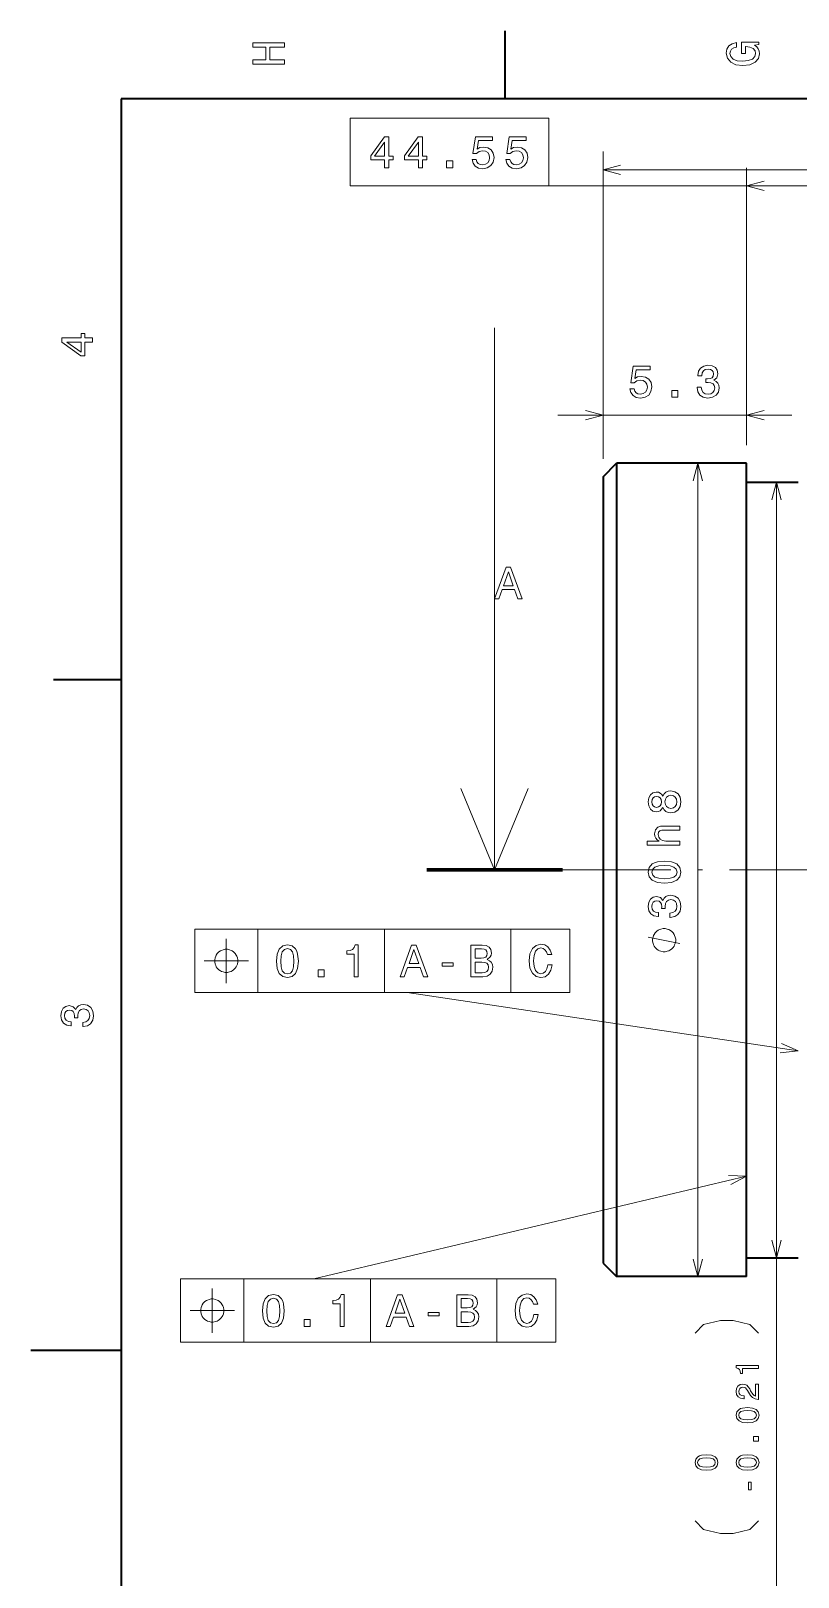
# Model space of a CAD drawing. Extents: x 0 to 420, y 0 to 297.
# Drawn here: x 0 to 84.9, y 123.4 to 294.5 of the extents above; entities that cross this region are included whole.
import ezdxf

# ---------------------------------------------------------------- set-up
doc = ezdxf.new("R2010")
doc.units = 0
doc.linetypes.add('DASHDOT', pattern=[18.5, 12, -3, 0.5, -3])

msp = doc.modelspace()

# ---------------------------------------------------------------- linework, layer by layer
at = {"color": 7, "lineweight": 35, "ltscale": 0.1875}
for p, q in [((52.5, 287), (52.5, 294.5)), ((10, 222.699997), (2.5, 222.699997))]:
    msp.add_line(p, q, dxfattribs=at)
at = {"color": 7, "lineweight": 35}
for p, q in [((410, 287), (10, 287)), ((10, 287), (10, 10)), ((64.843727, 246.658066), (64.843727, 162.166855)), ((79.243729, 162.166855), (79.243729, 246.658066)), ((63.343731, 245.158066), (63.343731, 163.483231))]:
    msp.add_line(p, q, dxfattribs=at)
at = {"color": 7, "lineweight": 13}
for p, q in [((63.343731, 247.158066), (63.343731, 281.143677)), ((63.343731, 279.143677), (212.893723, 279.143677)), ((79.243729, 248.658066), (79.243729, 279.356628)), ((57.345093, 277.356628), (212.893723, 277.356628)), ((51.343731, 201.658066), (51.343731, 261.658051)), ((58.343727, 251.976089), (84.243729, 251.976089)), ((73.858643, 156.658066), (73.858643, 246.658066)), ((82.547508, 96.637154), (82.547508, 244.55806)), ((18.132675, 195.096634), (59.684834, 195.096634)), ((18.132675, 188.096634), (59.684834, 188.096634)), ((84.943726, 181.650146), (41.642349, 188.096634)), ((79.243729, 167.791016), (31.311638, 156.402115)), ((16.581299, 156.402115), (58.133457, 156.402115)), ((16.581299, 149.402115), (58.133457, 149.402115))]:
    msp.add_line(p, q, dxfattribs=at)
at = {"color": 7, "lineweight": 13, "ltscale": 0.170451}
msp.add_line((63.343731, 247.158066), (63.343731, 253.976105), dxfattribs=at)
at = {"color": 7, "lineweight": 13, "ltscale": 0.132951}
msp.add_line((79.243729, 248.658066), (79.243729, 253.976105), dxfattribs=at)
at = {"color": 7, "lineweight": 35, "ltscale": 0.053033}
for p, q in [((63.343731, 245.158066), (64.843727, 246.658066)), ((63.343731, 158.158066), (64.843727, 156.658066))]:
    msp.add_line(p, q, dxfattribs=at)
at = {"color": 7, "lineweight": 35, "ltscale": 0.36}
for p, q in [((79.243729, 246.658066), (64.843727, 246.658066)), ((79.243729, 156.658066), (64.843727, 156.658066))]:
    msp.add_line(p, q, dxfattribs=at)
at = {"color": 7, "lineweight": 35, "ltscale": 0.1425}
for p, q in [((79.243729, 244.55806), (84.943733, 244.55806)), ((79.243729, 158.758072), (84.943733, 158.758072))]:
    msp.add_line(p, q, dxfattribs=at)
at = {"color": 7, "lineweight": 100, "ltscale": 0.375}
msp.add_line((43.843731, 201.658066), (58.843731, 201.658066), dxfattribs=at)
at = {"color": 7, "linetype": 'DASHDOT', "lineweight": 13}
msp.add_line((58.843731, 201.658066), (253.843719, 201.658066), dxfattribs=at)
at = {"color": 7, "lineweight": 13, "ltscale": 0.175}
for p, q in [((18.132675, 195.096634), (18.132675, 188.096634)), ((25.132675, 195.096634), (25.132675, 188.096634)), ((39.140743, 195.096634), (39.140743, 188.096634)), ((53.148811, 195.096634), (53.148811, 188.096634)), ((59.684834, 195.096634), (59.684834, 188.096634)), ((16.581299, 156.402115), (16.581299, 149.402115)), ((23.581299, 156.402115), (23.581299, 149.402115)), ((37.589367, 156.402115), (37.589367, 149.402115)), ((51.597435, 156.402115), (51.597435, 149.402115)), ((58.133457, 156.402115), (58.133457, 149.402115))]:
    msp.add_line(p, q, dxfattribs=at)
at = {"color": 7, "lineweight": 35, "ltscale": 0.133129}
msp.add_line((63.343731, 163.483231), (63.343731, 158.158066), dxfattribs=at)
at = {"color": 7, "lineweight": 35, "ltscale": 0.13772}
for p, q in [((64.843727, 162.166855), (64.843727, 156.658066)), ((79.243729, 156.658066), (79.243729, 162.166855))]:
    msp.add_line(p, q, dxfattribs=at)
at = {"color": 7, "lineweight": 35, "ltscale": 0.25}
msp.add_line((10, 148.5), (0, 148.5), dxfattribs=at)
at = {"color": 7, "lineweight": 13}
for points in [[(28.083214, 290.829987), (28.083214, 291.299011), (26.439121, 291.299011), (26.439121, 292.701019), (28.083214, 292.701019), (28.083214, 293.164978), (24.583214, 293.164978), (24.583214, 292.701019), (26.010447, 292.701019), (26.010447, 291.299011), (24.583214, 291.299011), (24.583214, 290.829987)], [(80.114197, 292.922913), (80.583214, 293.008667), (80.583214, 293.260803), (78.692001, 293.260803), (78.692001, 291.984863), (79.120674, 291.984863), (79.120674, 292.771606), (79.15094, 292.771606), (79.614914, 292.71109), (79.957855, 292.549713), (80.174713, 292.302612), (80.245316, 291.994965), (80.154541, 291.652039), (79.882202, 291.384735), (79.433357, 291.213257), (78.818085, 291.15274), (78.207855, 291.208221), (77.759003, 291.3797), (77.486671, 291.652039), (77.390854, 292.020172), (77.441284, 292.272339), (77.582497, 292.479126), (77.819527, 292.630402), (78.137245, 292.716156), (78.137245, 293.215424), (77.653099, 293.08429), (77.289986, 292.837189), (77.068085, 292.489197), (76.987396, 292.050446), (77.113472, 291.475525), (77.481628, 291.041779), (78.0616, 290.764404), (78.833214, 290.668579), (79.609871, 290.764404), (80.189842, 291.041779), (80.557999, 291.450287), (80.679039, 291.964691), (80.638687, 292.252167), (80.537827, 292.509369), (80.361313, 292.731262)], [(35.364975, 284.856628), (35.364975, 277.356628), (57.345093, 277.356628), (57.345093, 284.856628)], [(39.160374, 279.356628), (39.614258, 279.356628), (39.614258, 280.22406), (40.113541, 280.22406), (40.113541, 280.627502), (39.614258, 280.627502), (39.614258, 282.780975), (39.155327, 282.780975), (37.622185, 280.667847), (37.622185, 280.22406), (39.160374, 280.22406)], [(42.8964, 279.356628), (43.350285, 279.356628), (43.350285, 280.22406), (43.849567, 280.22406), (43.849567, 280.627502), (43.350285, 280.627502), (43.350285, 282.780975), (42.891354, 282.780975), (41.358212, 280.667847), (41.358212, 280.22406), (42.8964, 280.22406)], [(48.840347, 280.26944), (48.951298, 279.855896), (49.198421, 279.533142), (49.561531, 279.33139), (50.025509, 279.255768), (50.534874, 279.346527), (50.933289, 279.593658), (51.185448, 279.98703), (51.281269, 280.491333), (51.195541, 280.960358), (50.953465, 281.328522), (50.575226, 281.565552), (50.086025, 281.651276), (49.707787, 281.590759), (49.415276, 281.424347), (49.556484, 282.367432), (51.089626, 282.367432), (51.089626, 282.780975), (49.218597, 282.780975), (48.941216, 280.925049), (49.344677, 280.925049), (49.637177, 281.162079), (50.01038, 281.247833), (50.333149, 281.192352), (50.580261, 281.030975), (50.736599, 280.783844), (50.79208, 280.466125), (50.736599, 280.148407), (50.575226, 279.901276), (50.328102, 279.744934), (50.01038, 279.689453), (49.743092, 279.724762), (49.53632, 279.840759), (49.385017, 280.022339), (49.309372, 280.26944)], [(52.576374, 280.26944), (52.687325, 279.855896), (52.934448, 279.533142), (53.297558, 279.33139), (53.761536, 279.255768), (54.270901, 279.346527), (54.669315, 279.593658), (54.921474, 279.98703), (55.017296, 280.491333), (54.931568, 280.960358), (54.689491, 281.328522), (54.311253, 281.565552), (53.822052, 281.651276), (53.443813, 281.590759), (53.151302, 281.424347), (53.292511, 282.367432), (54.825653, 282.367432), (54.825653, 282.780975), (52.954624, 282.780975), (52.677242, 280.925049), (53.080704, 280.925049), (53.373203, 281.162079), (53.746407, 281.247833), (54.069176, 281.192352), (54.316288, 281.030975), (54.472626, 280.783844), (54.528107, 280.466125), (54.472626, 280.148407), (54.311253, 279.901276), (54.064129, 279.744934), (53.746407, 279.689453), (53.479118, 279.724762), (53.272346, 279.840759), (53.121044, 280.022339), (53.045399, 280.26944)], [(38.045811, 280.627502), (39.160374, 282.195953), (39.160374, 280.627502)], [(41.781837, 280.627502), (42.8964, 282.195953), (42.8964, 280.627502)], [(46.007065, 279.356628), (46.703026, 279.356628), (46.703026, 280.108063), (46.007065, 280.108063)], [(6.833213, 260.077362), (6.833213, 260.53125), (5.965778, 260.53125), (5.965778, 261.030548), (5.56232, 261.030548), (5.56232, 260.53125), (3.408862, 260.53125), (3.408862, 260.072327), (5.521974, 258.539185), (5.965778, 258.539185), (5.965778, 260.077362)], [(5.56232, 258.96283), (3.993876, 260.077362), (5.56232, 260.077362)], [(66.306984, 254.888916), (66.417931, 254.475372), (66.665054, 254.152603), (67.028168, 253.950882), (67.492142, 253.875229), (68.001511, 253.966003), (68.399925, 254.21312), (68.652084, 254.606491), (68.747902, 255.110825), (68.662178, 255.579834), (68.420097, 255.947998), (68.041862, 256.185028), (67.552658, 256.270752), (67.174423, 256.210236), (66.881912, 256.043823), (67.023117, 256.986908), (68.556259, 256.986908), (68.556259, 257.400452), (66.685234, 257.400452), (66.407852, 255.54454), (66.81131, 255.54454), (67.103813, 255.78157), (67.477013, 255.86731), (67.799782, 255.811829), (68.046898, 255.650452), (68.203232, 255.40332), (68.258713, 255.085602), (68.203232, 254.767883), (68.041862, 254.520767), (67.794739, 254.364426), (67.477013, 254.308945), (67.209724, 254.344254), (67.002953, 254.460236), (66.851654, 254.6418), (66.776009, 254.888916)], [(73.758873, 255.075516), (73.758873, 255.040222), (73.839554, 254.556061), (74.076591, 254.192947), (74.449783, 253.960968), (74.944023, 253.875229), (75.468513, 253.960968), (75.861893, 254.182861), (76.114052, 254.535889), (76.204826, 254.989777), (76.16449, 255.287338), (76.053535, 255.529404), (75.871979, 255.716003), (75.629898, 255.852173), (75.957718, 256.124512), (76.0737, 256.558228), (75.998055, 256.951599), (75.781204, 257.249146), (75.428177, 257.43576), (74.944023, 257.501312), (74.490135, 257.420624), (74.142143, 257.19873), (73.915207, 256.845703), (73.839554, 256.376678), (73.839554, 256.34137), (74.288399, 256.34137), (74.328751, 256.664124), (74.459877, 256.896118), (74.671684, 257.037323), (74.969246, 257.087769), (75.231483, 257.047424), (75.423126, 256.941498), (75.539124, 256.77005), (75.584511, 256.538055), (75.539124, 256.290924), (75.418091, 256.124512), (75.206276, 256.023651), (74.918808, 255.993378), (74.722122, 255.998428), (74.722122, 255.600006), (74.969246, 255.610092), (75.286964, 255.564713), (75.523994, 255.44368), (75.665207, 255.246994), (75.715637, 254.989777), (75.660156, 254.697281), (75.513916, 254.480423), (75.281921, 254.344254), (74.974281, 254.298859), (74.656555, 254.349289), (74.424576, 254.500595), (74.27832, 254.742661), (74.222839, 255.075516)], [(70.945755, 253.976089), (71.641716, 253.976089), (71.641716, 254.727539), (70.945755, 254.727539)], [(51.328606, 231.658066), (51.792583, 231.658066), (52.160736, 232.68689), (53.557713, 232.68689), (53.925869, 231.658066), (54.399929, 231.658066), (53.11895, 235.163116), (52.604542, 235.163116)], [(52.322121, 233.115555), (52.861748, 234.658783), (53.401371, 233.115555)], [(69.972466, 208.570068), (70.113678, 208.312866), (70.310364, 208.136353), (70.557487, 208.025406), (70.855034, 207.990097), (71.303886, 208.070801), (71.651863, 208.30278), (71.873764, 208.68103), (71.959503, 209.195435), (71.873764, 209.704803), (71.651863, 210.083038), (71.303886, 210.315033), (70.855034, 210.400772), (70.557487, 210.360413), (70.310364, 210.254517), (70.113678, 210.072952), (69.972466, 209.820801), (69.851433, 210.022522), (69.685005, 210.163727), (69.483276, 210.249466), (69.236153, 210.279724), (68.87809, 210.199036), (68.59063, 209.987213), (68.404022, 209.644287), (68.33342, 209.195435), (68.404022, 208.741547), (68.59063, 208.398605), (68.87809, 208.181747), (69.236153, 208.106094), (69.483276, 208.131317), (69.685005, 208.217041)], [(69.276505, 208.585205), (69.054604, 208.625549), (68.883125, 208.746582), (68.777222, 208.938232), (68.736885, 209.195435), (68.777222, 209.447601), (68.883125, 209.639236), (69.054604, 209.760269), (69.276505, 209.805664), (69.503456, 209.760269), (69.67997, 209.639236), (69.795952, 209.447601), (69.831261, 209.195435), (69.790916, 208.938232), (69.67997, 208.746582), (69.503456, 208.625549)], [(70.844955, 208.474258), (70.577652, 208.519638), (70.375931, 208.665894), (70.244804, 208.892838), (70.199417, 209.195435), (70.244804, 209.492981), (70.375931, 209.719925), (70.577652, 209.86618), (70.844955, 209.916611), (71.132416, 209.86618), (71.349274, 209.719925), (71.490479, 209.492981), (71.535866, 209.195435), (71.490479, 208.892838), (71.349274, 208.665894), (71.132416, 208.519638)], [(71.858635, 204.415466), (71.858635, 204.859268), (70.295235, 204.859268), (69.937164, 204.904663), (69.674919, 205.050903), (69.513535, 205.277847), (69.453018, 205.580444), (69.503456, 205.822525), (69.639618, 205.973816), (69.866562, 206.049469), (70.169159, 206.074692), (71.858635, 206.074692), (71.858635, 206.518494), (70.078384, 206.518494), (69.720306, 206.498322), (69.42276, 206.407532), (69.150429, 206.109985), (69.054604, 205.646011), (69.089897, 205.393845), (69.185722, 205.176987), (69.337021, 204.995438), (69.543793, 204.859268), (68.237602, 204.859268), (68.237602, 204.415466)], [(70.148979, 200.207977), (70.940773, 200.283615), (71.505608, 200.520645), (71.848557, 200.898895), (71.959503, 201.423386), (71.848557, 201.942841), (71.505608, 202.321075), (70.940773, 202.55307), (70.148979, 202.633759), (69.362236, 202.55307), (69.049561, 202.457245), (68.792351, 202.321075), (68.449417, 201.942841), (68.33342, 201.423386), (68.449417, 200.898895), (68.797401, 200.520645), (69.362236, 200.283615)], [(70.148979, 200.692123), (69.53875, 200.732468), (69.099991, 200.858551), (68.842789, 201.085495), (68.752014, 201.423386), (68.842789, 201.756241), (69.099991, 201.983185), (69.53875, 202.109268), (70.148979, 202.149612), (70.764259, 202.109268), (71.203018, 201.983185), (71.46022, 201.756241), (71.545959, 201.423386), (71.46022, 201.085495), (71.203018, 200.858551), (70.764259, 200.732468)], [(70.759216, 196.416473), (70.794518, 196.416473), (71.278664, 196.497162), (71.641785, 196.734192), (71.873764, 197.107391), (71.959503, 197.601624), (71.873764, 198.126129), (71.651863, 198.519501), (71.298836, 198.771652), (70.844955, 198.862442), (70.547394, 198.822098), (70.305321, 198.711136), (70.118721, 198.529587), (69.982559, 198.287506), (69.710228, 198.615326), (69.276505, 198.731308), (68.883125, 198.65567), (68.585579, 198.438812), (68.398987, 198.085785), (68.33342, 197.601624), (68.414116, 197.147736), (68.636017, 196.799759), (68.989044, 196.572815), (69.458054, 196.497162), (69.493362, 196.497162), (69.493362, 196.946014), (69.170593, 196.986359), (68.938606, 197.117477), (68.797401, 197.3293), (68.746964, 197.626846), (68.787308, 197.889099), (68.893219, 198.080734), (69.06469, 198.196732), (69.296684, 198.242126), (69.543793, 198.196732), (69.710228, 198.075699), (69.811081, 197.863876), (69.841339, 197.576416), (69.836304, 197.37973), (70.234718, 197.37973), (70.224625, 197.626846), (70.270027, 197.944565), (70.39106, 198.181595), (70.587746, 198.322815), (70.844955, 198.373245), (71.137451, 198.317764), (71.354317, 198.171509), (71.490479, 197.939529), (71.535866, 197.631882), (71.485435, 197.314163), (71.334145, 197.082184), (71.092064, 196.935928), (70.759216, 196.880447)], [(70.108643, 195.169357), (69.991966, 195.169357), (69.758636, 195.111023), (69.583633, 195.052689), (69.466972, 194.994354), (69.291969, 194.877686), (69.116974, 194.702682), (69.000305, 194.527679), (68.941971, 194.411026), (68.883644, 194.236023), (68.825302, 194.002686), (68.825302, 193.886017), (68.825302, 193.769348), (68.883644, 193.536026), (68.941971, 193.361023), (69.000305, 193.244354), (69.116974, 193.069351), (69.291969, 192.894348), (69.466972, 192.777695), (69.583633, 192.71936), (69.758636, 192.661026), (69.991966, 192.602692), (70.108643, 192.602692), (70.225304, 192.602692), (70.458633, 192.661026), (70.633636, 192.71936), (70.750298, 192.777695), (70.925301, 192.894348), (71.100304, 193.069351), (71.216965, 193.244354), (71.275307, 193.361023), (71.333641, 193.536026), (71.391968, 193.769348), (71.391968, 193.886017), (71.391968, 194.002686), (71.333641, 194.236023), (71.275307, 194.411026), (71.216965, 194.527679), (71.100304, 194.702682), (70.925301, 194.877686), (70.750298, 194.994354), (70.633636, 195.052689), (70.458633, 195.111023), (70.225304, 195.169357)], [(22.916008, 191.596634), (22.916008, 191.713303), (22.857676, 191.94664), (22.799341, 192.121628), (22.741009, 192.238297), (22.624342, 192.4133), (22.449341, 192.588303), (22.274342, 192.704971), (22.157675, 192.763306), (21.982676, 192.82164), (21.749342, 192.879974), (21.632675, 192.879974), (21.516008, 192.879974), (21.282675, 192.82164), (21.107676, 192.763306), (20.991009, 192.704971), (20.81601, 192.588303), (20.641008, 192.4133), (20.524342, 192.238297), (20.466009, 192.121628), (20.407675, 191.94664), (20.349342, 191.713303), (20.349342, 191.596634), (20.349342, 191.479965), (20.407675, 191.246628), (20.466009, 191.07164), (20.524342, 190.954971), (20.641008, 190.779968), (20.81601, 190.604965), (20.991009, 190.488297), (21.107676, 190.429962), (21.282675, 190.371628), (21.516008, 190.313293), (21.632675, 190.313293), (21.749342, 190.313293), (21.982676, 190.371628), (22.157675, 190.429962), (22.274342, 190.488297), (22.449341, 190.604965), (22.624342, 190.779968), (22.741009, 190.954971), (22.799341, 191.07164), (22.857676, 191.246628), (22.916008, 191.479965)], [(5.73379, 184.329117), (5.769093, 184.329117), (6.253242, 184.409805), (6.616354, 184.646835), (6.848343, 185.020035), (6.934078, 185.514282), (6.848343, 186.038773), (6.626441, 186.432144), (6.273415, 186.684311), (5.819525, 186.775085), (5.521974, 186.734741), (5.279899, 186.623795), (5.0933, 186.44223), (4.957133, 186.20015), (4.684798, 186.527969), (4.251081, 186.643967), (3.857709, 186.568314), (3.560158, 186.351456), (3.373559, 185.998428), (3.307997, 185.514282), (3.388689, 185.060394), (3.610591, 184.712402), (3.963617, 184.485458), (4.432637, 184.409805), (4.46794, 184.409805), (4.46794, 184.858658), (4.145173, 184.899002), (3.913184, 185.030121), (3.771974, 185.241943), (3.721542, 185.53949), (3.761888, 185.801743), (3.867795, 185.993378), (4.039265, 186.109375), (4.271254, 186.15477), (4.518372, 186.109375), (4.684798, 185.988342), (4.785663, 185.77652), (4.815922, 185.489059), (4.810879, 185.292374), (5.209294, 185.292374), (5.199208, 185.53949), (5.244596, 185.857224), (5.365634, 186.094254), (5.56232, 186.235458), (5.819525, 186.285889), (6.112032, 186.230423), (6.328891, 186.084167), (6.465058, 185.852173), (6.510447, 185.54454), (6.460014, 185.226807), (6.308718, 184.994827), (6.066643, 184.848572), (5.73379, 184.793091)], [(21.364632, 152.902115), (21.364632, 153.018784), (21.306299, 153.252121), (21.247965, 153.427109), (21.189632, 153.543777), (21.072966, 153.718781), (20.897964, 153.893784), (20.722965, 154.010452), (20.606298, 154.068787), (20.431299, 154.127121), (20.197966, 154.185455), (20.081299, 154.185455), (19.964632, 154.185455), (19.731298, 154.127121), (19.556299, 154.068787), (19.439632, 154.010452), (19.264633, 153.893784), (19.089632, 153.718781), (18.972965, 153.543777), (18.914633, 153.427109), (18.856298, 153.252121), (18.797966, 153.018784), (18.797966, 152.902115), (18.797966, 152.785446), (18.856298, 152.552109), (18.914633, 152.377121), (18.972965, 152.260452), (19.089632, 152.085449), (19.264633, 151.910446), (19.439632, 151.793777), (19.556299, 151.735443), (19.731298, 151.677109), (19.964632, 151.618774), (20.081299, 151.618774), (20.197966, 151.618774), (20.431299, 151.677109), (20.606298, 151.735443), (20.722965, 151.793777), (20.897964, 151.910446), (21.072966, 152.085449), (21.189632, 152.260452), (21.247965, 152.377121), (21.306299, 152.552109), (21.364632, 152.785446)], [(80.547508, 146.495102), (80.547508, 146.81636), (78.079849, 146.81636), (78.079849, 146.576294), (78.295204, 146.512756), (78.439941, 146.385666), (78.524673, 146.191498), (78.552917, 145.923203), (78.803551, 145.923203), (78.803551, 146.495102)], [(80.547508, 143.082047), (80.547508, 144.765976), (80.243904, 144.765976), (80.243904, 143.435074), (80.07798, 143.509216), (79.940308, 143.636307), (79.689659, 144.028152), (79.58374, 144.23645), (79.431946, 144.469437), (79.255432, 144.635361), (79.04715, 144.730682), (78.810616, 144.765976), (78.514076, 144.705963), (78.281082, 144.540054), (78.132813, 144.285873), (78.079849, 143.95755), (78.139862, 143.618652), (78.305794, 143.360947), (78.570564, 143.195023), (78.920052, 143.138535), (78.969482, 143.138535), (78.969482, 143.459793), (78.941238, 143.459793), (78.701187, 143.491562), (78.524673, 143.586884), (78.411697, 143.738678), (78.372864, 143.939896), (78.408173, 144.144653), (78.496429, 144.296463), (78.634109, 144.395309), (78.807091, 144.430603), (78.969482, 144.405899), (79.107162, 144.338821), (79.227188, 144.225861), (79.333092, 144.070526), (79.446068, 143.862244), (79.66494, 143.516266), (79.897942, 143.27269), (80.180359, 143.127945), (80.536919, 143.082047)], [(79.350754, 140.477417), (79.904999, 140.53038), (80.300385, 140.696304), (80.540443, 140.961075), (80.618118, 141.328217), (80.540443, 141.691833), (80.300385, 141.956604), (79.904999, 142.119003), (79.350754, 142.175476), (78.800026, 142.119003), (78.581146, 142.051926), (78.401108, 141.956604), (78.161049, 141.691833), (78.079849, 141.328217), (78.161049, 140.961075), (78.404633, 140.696304), (78.800026, 140.53038)], [(79.350754, 140.81633), (78.923592, 140.844574), (78.616455, 140.932831), (78.436417, 141.09169), (78.372864, 141.328217), (78.436417, 141.561218), (78.616455, 141.720078), (78.923592, 141.808334), (79.350754, 141.836578), (79.781441, 141.808334), (80.088577, 141.720078), (80.268616, 141.561218), (80.328629, 141.328217), (80.268616, 141.09169), (80.088577, 140.932831), (79.781441, 140.844574)], [(80.547508, 138.469421), (80.547508, 138.956589), (80.0215, 138.956589), (80.0215, 138.469421)], [(74.800751, 135.246994), (75.355003, 135.299957), (75.750381, 135.465866), (75.990448, 135.730637), (76.068115, 136.097794), (75.990448, 136.461411), (75.750381, 136.726181), (75.355003, 136.888565), (74.800751, 136.945053), (74.250031, 136.888565), (74.031151, 136.821487), (73.851112, 136.726181), (73.611046, 136.461411), (73.529854, 136.097794), (73.611046, 135.730637), (73.854637, 135.465866), (74.250031, 135.299957)], [(79.350754, 135.246994), (79.904999, 135.299957), (80.300385, 135.465866), (80.540443, 135.730637), (80.618118, 136.097794), (80.540443, 136.461411), (80.300385, 136.726181), (79.904999, 136.888565), (79.350754, 136.945053), (78.800026, 136.888565), (78.581146, 136.821487), (78.401108, 136.726181), (78.161049, 136.461411), (78.079849, 136.097794), (78.161049, 135.730637), (78.404633, 135.465866), (78.800026, 135.299957)], [(74.800751, 135.585892), (74.373589, 135.614136), (74.066452, 135.702393), (73.886414, 135.861267), (73.822868, 136.097794), (73.886414, 136.33078), (74.066452, 136.489639), (74.373589, 136.577896), (74.800751, 136.60614), (75.231438, 136.577896), (75.538574, 136.489639), (75.718613, 136.33078), (75.778625, 136.097794), (75.718613, 135.861267), (75.538574, 135.702393), (75.231438, 135.614136)], [(79.350754, 135.585892), (78.923592, 135.614136), (78.616455, 135.702393), (78.436417, 135.861267), (78.372864, 136.097794), (78.436417, 136.33078), (78.616455, 136.489639), (78.923592, 136.577896), (79.350754, 136.60614), (79.781441, 136.577896), (80.088577, 136.489639), (80.268616, 136.33078), (80.328629, 136.097794), (80.268616, 135.861267), (80.088577, 135.702393), (79.781441, 135.614136)], [(79.739075, 133.055405), (79.739075, 133.909729), (79.46019, 133.909729), (79.46019, 133.055405)]]:
    msp.add_lwpolyline(points, close=True, dxfattribs=at)
for points in [[(65.275581, 279.661316), (63.343731, 279.143677), (65.275581, 278.626038)], [(81.175583, 277.874268), (79.243729, 277.356628), (81.175583, 276.838989)], [(61.411877, 251.45845), (63.343731, 251.976089), (61.411877, 252.493729)], [(81.175583, 252.493729), (79.243729, 251.976089), (81.175583, 251.45845)], [(74.376282, 244.726212), (73.858643, 246.658066), (73.341003, 244.726212)], [(83.06514, 242.626205), (82.547508, 244.55806), (82.029869, 242.626205)], [(47.615807, 210.658066), (51.343731, 201.658066), (55.071655, 210.658066)], [(21.632675, 189.146637), (21.632675, 191.596634), (21.632675, 194.046631)], [(71.858635, 193.536026), (68.358635, 194.236023)], [(19.182674, 191.596634), (21.632675, 191.596634), (24.082676, 191.596634)], [(82.956711, 181.422623), (84.943726, 181.650146), (83.109154, 182.446609)], [(77.483871, 166.840805), (79.243729, 167.791016), (77.244537, 167.848053)], [(82.029869, 160.689926), (82.547508, 158.758072), (83.06514, 160.689926)], [(73.341003, 158.58992), (73.858643, 156.658066), (74.376282, 158.58992)], [(20.081299, 150.452118), (20.081299, 152.902115), (20.081299, 155.352112)], [(17.631298, 152.902115), (20.081299, 152.902115), (22.5313, 152.902115)], [(80.547508, 150.421265), (79.614174, 151.354599), (77.747505, 151.821259), (76.347504, 151.821259), (74.480843, 151.354599), (73.547508, 150.421265)], [(73.547508, 129.619965), (74.480843, 128.68663), (76.347504, 128.219955), (77.747505, 128.219955), (79.614174, 128.68663), (80.547508, 129.619965)]]:
    msp.add_lwpolyline(points, dxfattribs=at)
at = {"color": 7, "lineweight": 5}
for points in [[(27.185268, 191.55629), (27.260918, 190.764496), (27.49795, 190.199661), (27.87619, 189.85672), (28.400686, 189.745773), (28.920139, 189.85672), (29.298382, 190.199661), (29.530369, 190.764496), (29.611061, 191.55629), (29.530369, 192.343033), (29.434547, 192.655716), (29.298382, 192.912918), (28.920139, 193.255859), (28.400686, 193.371857), (27.87619, 193.255859), (27.49795, 192.907867), (27.260918, 192.343033)], [(35.781956, 189.846634), (36.240891, 189.846634), (36.240891, 193.371857), (35.897949, 193.371857), (35.807171, 193.064209), (35.625614, 192.857437), (35.348236, 192.736404), (34.964951, 192.69606), (34.964951, 192.337982), (35.781956, 192.337982)], [(40.875614, 189.846634), (41.339592, 189.846634), (41.707745, 190.875458), (43.104721, 190.875458), (43.472878, 189.846634), (43.946938, 189.846634), (42.665958, 193.351685), (42.15155, 193.351685)], [(50.511204, 191.737839), (50.864231, 192.03035), (50.955009, 192.227036), (50.985268, 192.469116), (50.919708, 192.847351), (50.723022, 193.11969), (50.405296, 193.286118), (49.961494, 193.346634), (48.715816, 193.346634), (48.715816, 189.846634), (50.032097, 189.846634), (50.501118, 189.917236), (50.849102, 190.124008), (51.06596, 190.451828), (51.141609, 190.89563), (51.096218, 191.193176), (50.975182, 191.440292), (50.778496, 191.621857)], [(57.233826, 191.147781), (57.132961, 190.724152), (56.966534, 190.421555), (56.734547, 190.234955), (56.462212, 190.174438), (56.134403, 190.265228), (55.877197, 190.537552), (55.705727, 190.981354), (55.650253, 191.596634), (55.705727, 192.206863), (55.872154, 192.655716), (56.12936, 192.92804), (56.462212, 193.023865), (56.704288, 192.973434), (56.91106, 192.83223), (57.072441, 192.605286), (57.183395, 192.292603), (57.662498, 192.292603), (57.511204, 192.771713), (57.248955, 193.134811), (56.890884, 193.361771), (56.462212, 193.442459), (55.927631, 193.316376), (55.519127, 192.963348), (55.256882, 192.383377), (55.166103, 191.596634), (55.256882, 190.809891), (55.519127, 190.229919), (55.927631, 189.871857), (56.462212, 189.750809), (56.931232, 189.846634), (57.309475, 190.113922), (57.576767, 190.552689), (57.717976, 191.147781)], [(27.669418, 191.55629), (27.709764, 192.166519), (27.835846, 192.605286), (28.06279, 192.862488), (28.400686, 192.953262), (28.73354, 192.862488), (28.960485, 192.605286), (29.086565, 192.166519), (29.126911, 191.55629), (29.086565, 190.94101), (28.960485, 190.502258), (28.73354, 190.245056), (28.400686, 190.159317), (28.06279, 190.245056), (27.835846, 190.502258), (27.709764, 190.94101)], [(41.869129, 191.304123), (42.408756, 192.847351), (42.94838, 191.304123)], [(49.865669, 191.89418), (49.179794, 191.89418), (49.179794, 192.92804), (49.906017, 192.92804), (50.178352, 192.897781), (50.369995, 192.807007), (50.485989, 192.650665), (50.526337, 192.418686), (50.480946, 192.186691), (50.359909, 192.025314), (50.153137, 191.924438)], [(31.788727, 189.846634), (32.484692, 189.846634), (32.484692, 190.598068), (31.788727, 190.598068)], [(45.534546, 191.001526), (46.755009, 191.001526), (46.755009, 191.399948), (45.534546, 191.399948)], [(49.976624, 190.265228), (49.179794, 190.265228), (49.179794, 191.470551), (49.931232, 191.470551), (50.248955, 191.435257), (50.475903, 191.329346), (50.612068, 191.147781), (50.657459, 190.885544), (50.612068, 190.608154), (50.485989, 190.416519), (50.274174, 190.300522)], [(25.633892, 152.861771), (25.709541, 152.069977), (25.946573, 151.505142), (26.324814, 151.162201), (26.84931, 151.051254), (27.368763, 151.162201), (27.747005, 151.505142), (27.978992, 152.069977), (28.059685, 152.861771), (27.978992, 153.648514), (27.883171, 153.961197), (27.747005, 154.218399), (27.368763, 154.56134), (26.84931, 154.677338), (26.324814, 154.56134), (25.946573, 154.213348), (25.709541, 153.648514)], [(26.118042, 152.861771), (26.158388, 153.472), (26.28447, 153.910767), (26.511414, 154.167969), (26.84931, 154.258743), (27.182163, 154.167969), (27.409109, 153.910767), (27.535189, 153.472), (27.575535, 152.861771), (27.535189, 152.24649), (27.409109, 151.807739), (27.182163, 151.550537), (26.84931, 151.464798), (26.511414, 151.550537), (26.28447, 151.807739), (26.158388, 152.24649)], [(34.230579, 151.152115), (34.689514, 151.152115), (34.689514, 154.677338), (34.346573, 154.677338), (34.255795, 154.36969), (34.074238, 154.162918), (33.79686, 154.041885), (33.413574, 154.001541), (33.413574, 153.643463), (34.230579, 153.643463)], [(39.324238, 151.152115), (39.788216, 151.152115), (40.156368, 152.180939), (41.553345, 152.180939), (41.921501, 151.152115), (42.395561, 151.152115), (41.114582, 154.657166), (40.600174, 154.657166)], [(40.317753, 152.609604), (40.85738, 154.152832), (41.397003, 152.609604)], [(48.959827, 153.04332), (49.312855, 153.335831), (49.403633, 153.532516), (49.433891, 153.774597), (49.368332, 154.152832), (49.171646, 154.425171), (48.85392, 154.591599), (48.410118, 154.652115), (47.16444, 154.652115), (47.16444, 151.152115), (48.480721, 151.152115), (48.949741, 151.222717), (49.297726, 151.429489), (49.514584, 151.757309), (49.590233, 152.201111), (49.544842, 152.498657), (49.423805, 152.745773), (49.227119, 152.927338)], [(48.314293, 153.199661), (47.628418, 153.199661), (47.628418, 154.233521), (48.354641, 154.233521), (48.626976, 154.203262), (48.818619, 154.112488), (48.934612, 153.956146), (48.97496, 153.724167), (48.929569, 153.492172), (48.808533, 153.330795), (48.601761, 153.229919)], [(55.682449, 152.453262), (55.581585, 152.029633), (55.415157, 151.727036), (55.18317, 151.540436), (54.910835, 151.479919), (54.583027, 151.570709), (54.325821, 151.843033), (54.15435, 152.286835), (54.098877, 152.902115), (54.15435, 153.512344), (54.320778, 153.961197), (54.577984, 154.233521), (54.910835, 154.329346), (55.152912, 154.278915), (55.359684, 154.137711), (55.521065, 153.910767), (55.632019, 153.598083), (56.111122, 153.598083), (55.959827, 154.077194), (55.697578, 154.440292), (55.339508, 154.667252), (54.910835, 154.74794), (54.376255, 154.621857), (53.967751, 154.268829), (53.705505, 153.688858), (53.614727, 152.902115), (53.705505, 152.115372), (53.967751, 151.5354), (54.376255, 151.177338), (54.910835, 151.05629), (55.379856, 151.152115), (55.758099, 151.419403), (56.025391, 151.85817), (56.166599, 152.453262)], [(43.98317, 152.307007), (45.203632, 152.307007), (45.203632, 152.705429), (43.98317, 152.705429)], [(48.425247, 151.570709), (47.628418, 151.570709), (47.628418, 152.776031), (48.379856, 152.776031), (48.697578, 152.740738), (48.924526, 152.634827), (49.060692, 152.453262), (49.106083, 152.191025), (49.060692, 151.913635), (48.934612, 151.722), (48.722797, 151.606003)], [(30.23735, 151.152115), (30.933315, 151.152115), (30.933315, 151.903549), (30.23735, 151.903549)]]:
    msp.add_lwpolyline(points, close=True, dxfattribs=at)

doc.saveas('drawing.dxf')
